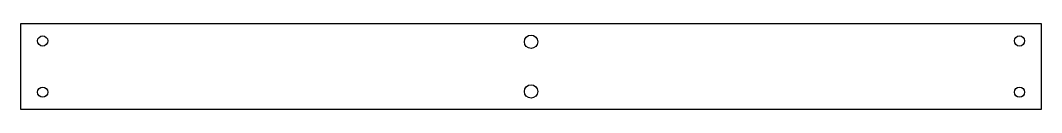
# Model space of a CAD drawing. Header units: inches. Extents: x -0.1 to 11.9, y 38.4 to 39.4.
import ezdxf

# ---------------------------------------------------------------- set-up
doc = ezdxf.new("R2010")
doc.units = ezdxf.units.IN
doc.header["$MEASUREMENT"] = 0
doc.layers.get('0').update_dxf_attribs({"color": 1})

msp = doc.modelspace()

# ---------------------------------------------------------------- linework, layer by layer
msp.add_lwpolyline([(-0.074, 38.377), (11.926, 38.377), (11.926, 39.377), (-0.074, 39.377)], close=True)
for centre, radius in [((5.926, 39.167), 0.0787), ((0.187, 39.177), 0.06), ((11.666, 39.177), 0.06), ((5.926, 38.585), 0.0787), ((0.187, 38.577), 0.06), ((11.666, 38.577), 0.06)]:
    msp.add_circle(centre, radius)

doc.saveas('drawing.dxf')
